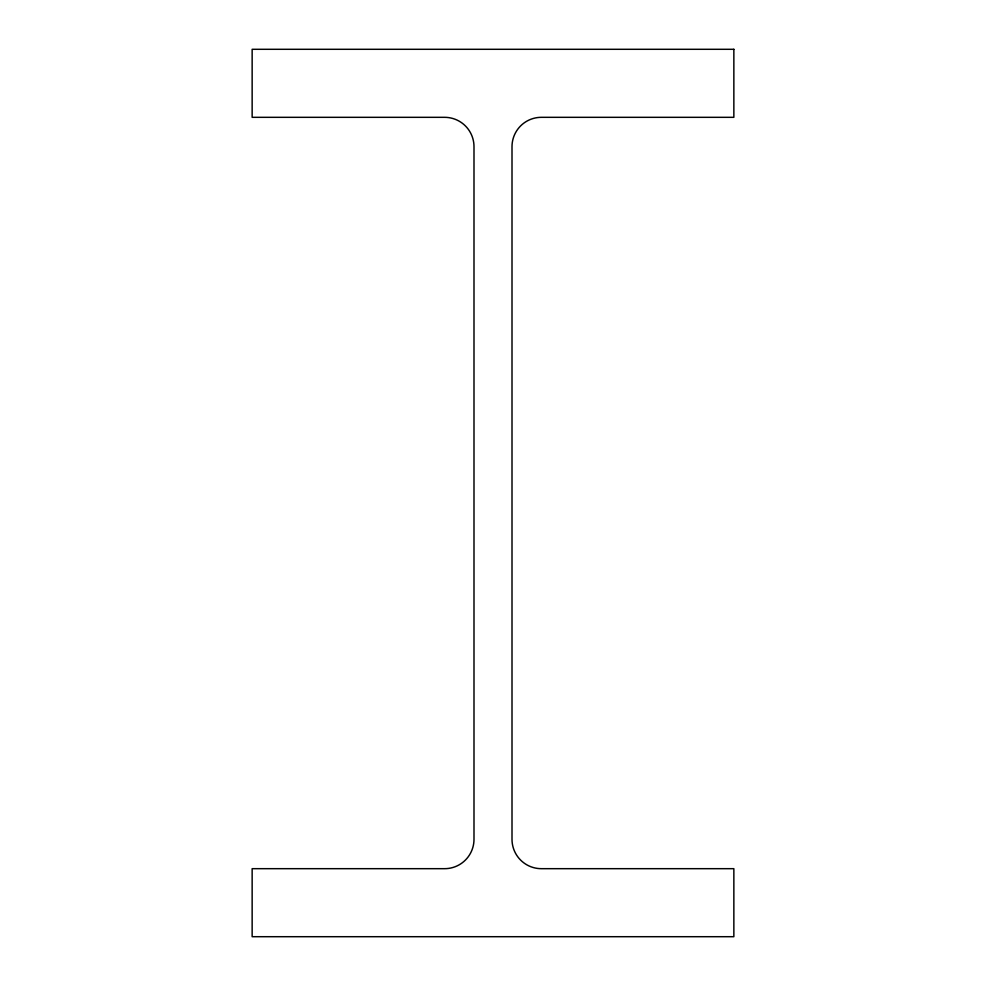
<?xml version="1.0" encoding="UTF-8"?>
<svg xmlns="http://www.w3.org/2000/svg" width="986" height="986" viewBox="0 0 986 986"><rect width="100%" height="100%" fill="white"/><g stroke="black" fill="none" stroke-linecap="round" stroke-linejoin="round"><path stroke-width="1.48" d="M733.855 49.3L252.145 49.3L252.145 117.322L444.637 117.322A29.358 29.358 0 0 1 473.995 146.68L473.995 839.32A29.358 29.358 0 0 1 444.637 868.678L252.145 868.678L252.145 936.7L733.855 936.7L733.855 868.678L541.363 868.678A29.358 29.358 0 0 1 512.005 839.32L512.005 146.68A29.358 29.358 0 0 1 541.363 117.322L733.855 117.322L733.855 49.3"/></g></svg>
